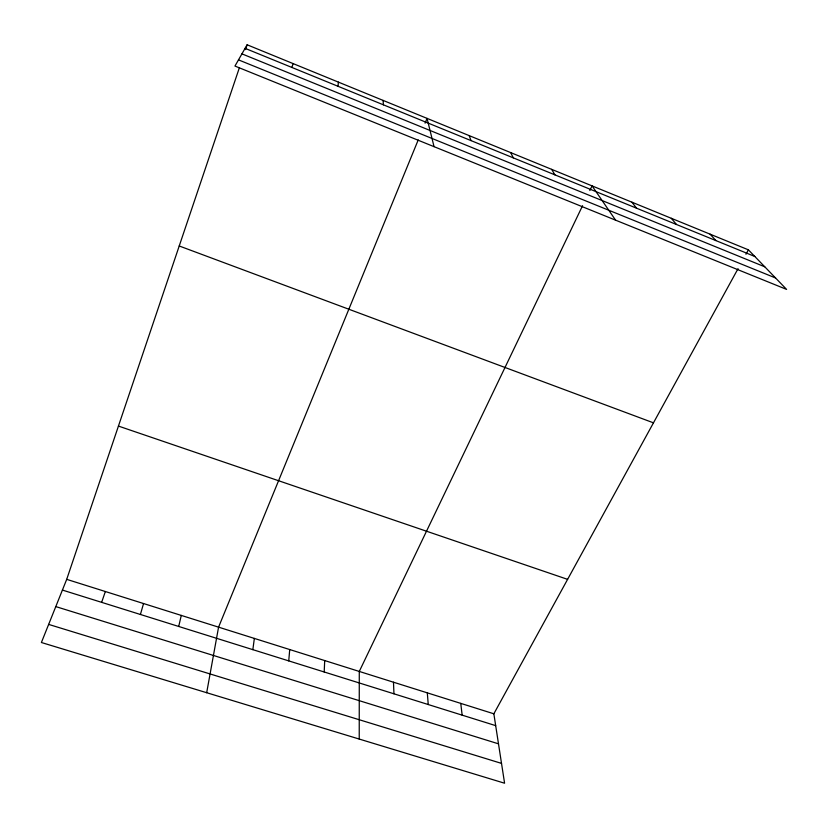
<?xml version="1.0" encoding="UTF-8"?>
<svg xmlns="http://www.w3.org/2000/svg" width="828" height="828" viewBox="0 0 828 828"><rect width="100%" height="100%" fill="white"/><g stroke="black" fill="none" stroke-linecap="round" stroke-linejoin="round"><path stroke-width="1.24" d="M359.228 739.062L359.28 671.446L582.57 205.686M324.203 671.984L324.7 660.558M288.734 660.889L289.728 649.545M338.01 86.288L338.393 82.117M252.85 649.659L254.351 638.409M206.679 692.715L218.571 627.148L418.223 139.922M178.713 626.465L181.28 615.411M140.408 614.48L143.544 603.54M291.901 67.451L293.091 63.59M738.048 268.665L493.85 713.798L504.583 783.216L41.4 642.507L66.706 579.352L239.395 67.699M245.502 49.608L247.127 44.784L748.388 249.828L786.6 289.407L234.955 66.054L247.127 44.784M101.647 602.349L105.353 591.513M425.085 123.165L427.041 118.383L434.048 146.67M589.836 190.543L592.072 185.886L615.587 220.165M745.956 254.258L748.388 249.828M48.655 624.405L501.52 763.395M55.786 606.593L498.497 743.834M62.41 590.074L495.682 725.639M66.706 579.352L493.85 713.798M118.435 426.078L567.604 579.362M179.221 245.978L653.468 422.839M241.931 53.861L764.761 266.792M238.495 59.875L775.557 277.97M245.088 48.345L754.815 256.483M710.082 234.158L715.92 240.606M671.27 218.281L676.497 224.502M631.94 202.198L636.525 208.18M551.655 169.357L554.936 174.863M510.69 152.6L513.288 157.858M469.155 135.606L471.049 140.615M460.761 703.386L462.148 715.144M383.043 100.385L383.447 104.835M427.31 692.85L428.242 704.535M393.486 682.21L393.952 693.812"/></g></svg>
